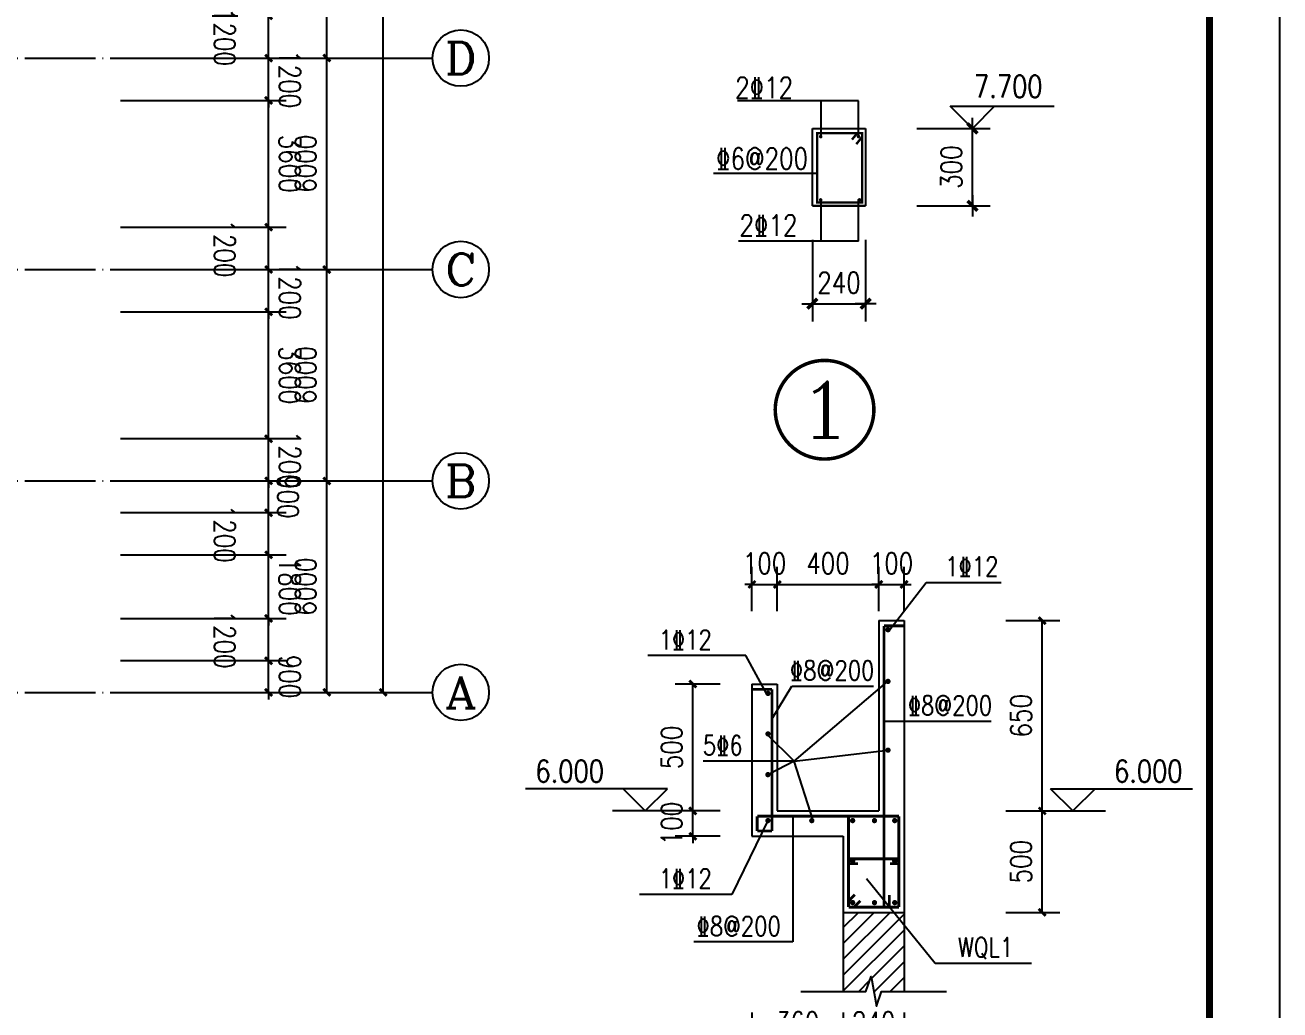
# Model space of a CAD drawing. Extents: x 31695611 to 39053694, y -59225 to 904195.
# Drawn here: x 38743389 to 38778994, y 779247 to 807194 of the extents above; entities that cross this region are included whole.
import ezdxf
from ezdxf.enums import TextEntityAlignment as Align

# ---------------------------------------------------------------- set-up
doc = ezdxf.new("R2010")
doc.units = 0
doc.header["$LTSCALE"] = 1000
doc.header["$MEASUREMENT"] = 0
doc.linetypes.add('ACAD_ISO04W100', pattern=[30.5, 24, -3, 0.5, -3])
doc.linetypes.add('DOTE', pattern=[2.42, 2, -0.2, 0.02, -0.2])
doc.layers.get('0').update_dxf_attribs({"linetype": 'CONTINUOUS'})
doc.layers.get('DEFPOINTS').update_dxf_attribs({"linetype": 'CONTINUOUS'})
for name, color, linetype in [('AXIS', 3, 'CONTINUOUS'), ('AXIS_TEXT', 7, 'CONTINUOUS'), ('BD', 255, 'CONTINUOUS'), ('DIM_IDEN', 3, 'CONTINUOUS'), ('DIM_SYMB', 3, 'CONTINUOUS'), ('DOTE', 1, 'ACAD_ISO04W100'), ('OR', 7, 'CONTINUOUS'), ('PUB_DIM', 3, 'CONTINUOUS'), ('PUB_TEXT', 7, 'CONTINUOUS'), ('PUB_TITLE', 4, 'CONTINUOUS'), ('PUB_WZ', 7, 'CONTINUOUS')]:
    doc.layers.add(name, color=color, linetype=linetype)
doc.styles.add('_HZTXT', font='txt.shx', dxfattribs={"width": 0.8, "bigfont": 'hztxt.shx'})
doc.styles.add('_TCH_AXIS', font='COMPLEX', dxfattribs={"bigfont": 'GBCBIG'})
doc.styles.add('_TCH_LABEL', font='COMPLEX', dxfattribs={"bigfont": 'GBCBIG'})
doc.styles.add('COMPLEX', font='COMPLEX')
doc.styles.add('DIM_FONT', font='SIMPLEX.shx', dxfattribs={"width": 0.8})
doc.dimstyles.new('AXIS200', dxfattribs={"dimscale": 2, "dimtxt": 300, "dimasz": 1, "dimexe": 250, "dimexo": 300, "dimgap": 150, "dimtad": 1, "dimdec": 0, "dimzin": 0, "dimtxsty": 'DIM_FONT', "dimblk": '_DIMX', "dimcen": 0.09, "dimse1": 1, "dimse2": 1, "dimclrt": 7, "dimazin": 3, "dimtfac": 1, "dimtdec": 0, "dimtix": 1, "dimtmove": 0, "dimatfit": 3, "dimtolj": 1, "dimtzin": 0})
doc.dimstyles.new('DIMN200', dxfattribs={"dimscale": 2, "dimtxt": 300, "dimasz": 100, "dimexe": 250, "dimexo": 300, "dimgap": 150, "dimtad": 1, "dimdec": 0, "dimzin": 0, "dimtxsty": 'DIM_FONT', "dimblk": 'ARCHTICK', "dimcen": 0.09, "dimclrt": 7, "dimazin": 3, "dimtfac": 1, "dimtdec": 0, "dimtix": 1, "dimtmove": 0, "dimatfit": 3, "dimtolj": 1, "dimtzin": 0})

# ---------------------------------------------------------------- blocks, each defined once
blk = doc.blocks.new('_DIMX')
blk.add_line((-150, 0), (150, 0))
at = {"const_width": 50}
blk.add_lwpolyline([(-70, -70), (70, 70)], dxfattribs=at)
blk = doc.blocks.new('*D141')
at = {"layer": 'AXIS', "color": 0}
for p, q in [((38765728, 801096), (38765728, 798787)), ((38767240, 801096), (38767240, 798787)), ((38765726, 799287), (38765724, 799287)), ((38765728, 799287), (38767240, 799287)), ((38767242, 799287), (38767244, 799287))]:
    blk.add_line(p, q, dxfattribs=at)
at = {"layer": 'DEFPOINTS', "color": 0}
for p in [(38765728, 801696), (38767240, 801696), (38767240, 799287)]:
    blk.add_point(p, dxfattribs=at)
at = {"layer": 'AXIS', "color": 0, "xscale": 2, "yscale": 2, "zscale": 2}
blk.add_blockref('_DIMX', (38765728, 799287), dxfattribs=at)
at = {"layer": 'AXIS', "color": 0, "xscale": 2, "yscale": 2, "zscale": 2, "rotation": 180}
blk.add_blockref('_DIMX', (38767240, 799287), dxfattribs=at)
at = {"layer": 'AXIS', "color": 7, "insert": (38766484, 799887), "char_height": 600, "attachment_point": 5, "style": 'DIM_FONT'}
blk.add_mtext('\\A1;240', dxfattribs=at)
blk = doc.blocks.new('*D142')
at = {"layer": 'AXIS', "color": 0}
for p, q in [((38768696, 804262), (38770769, 804262)), ((38770269, 802067), (38770269, 804260)), ((38768696, 802065), (38770769, 802065))]:
    blk.add_line(p, q, dxfattribs=at)
at = {"layer": 'DEFPOINTS', "color": 0}
for p in [(38768096, 804262), (38770269, 804262), (38768096, 802065)]:
    blk.add_point(p, dxfattribs=at)
at = {"layer": 'AXIS', "color": 0, "xscale": 2, "yscale": 2, "zscale": 2}
for p, rotation in [((38770269, 804262), 90), ((38770269, 802065), 270)]:
    blk.add_blockref('_DIMX', p, dxfattribs=dict(at, rotation=rotation))
at = {"layer": 'AXIS', "color": 7, "insert": (38769669, 803164), "char_height": 600, "attachment_point": 5, "rotation": 90, "style": 'DIM_FONT'}
blk.add_mtext('\\A1;300', dxfattribs=at)
blk = doc.blocks.new('_ARCHTICK')
at = {"color": 0, "linetype": 'BYBLOCK', "const_width": 0.4}
blk.add_lwpolyline([(-0.5, -0.5), (0.5, 0.5)], dxfattribs=at)
blk = doc.blocks.new('*D842')
at = {"layer": 'DEFPOINTS', "color": 0}
for p in [(38768332, 791321), (38767612, 789963), (38768332, 789963)]:
    blk.add_point(p, dxfattribs=at)
at = {"layer": 'PUB_DIM', "color": 0}
for p, q in [((38767612, 790563), (38767612, 791821)), ((38768332, 790563), (38768332, 791821)), ((38767612, 791321), (38767412, 791321)), ((38767612, 791321), (38768332, 791321)), ((38768332, 791321), (38768532, 791321))]:
    blk.add_line(p, q, dxfattribs=at)
at = {"layer": 'PUB_DIM', "color": 0, "xscale": 200, "yscale": 200, "zscale": 200}
blk.add_blockref('_ARCHTICK', (38767612, 791321), dxfattribs=at)
at = {"layer": 'PUB_DIM', "color": 0, "xscale": 200, "yscale": 200, "zscale": 200, "rotation": 180}
blk.add_blockref('_ARCHTICK', (38768332, 791321), dxfattribs=at)
at = {"layer": 'PUB_DIM', "color": 7, "insert": (38767972, 791921), "char_height": 600, "attachment_point": 5, "style": 'DIM_FONT'}
blk.add_mtext('\\A1;100', dxfattribs=at)
blk = doc.blocks.new('*D843')
at = {"layer": 'DEFPOINTS', "color": 0}
for p in [(38767612, 791321), (38764732, 789963), (38767612, 789963)]:
    blk.add_point(p, dxfattribs=at)
at = {"layer": 'PUB_DIM', "color": 0}
for p, q in [((38764732, 790563), (38764732, 791821)), ((38767612, 790563), (38767612, 791821)), ((38764732, 791321), (38767612, 791321))]:
    blk.add_line(p, q, dxfattribs=at)
at = {"layer": 'PUB_DIM', "color": 0, "xscale": 200, "yscale": 200, "zscale": 200, "rotation": 180}
blk.add_blockref('_ARCHTICK', (38764732, 791321), dxfattribs=at)
at = {"layer": 'PUB_DIM', "color": 0, "xscale": 200, "yscale": 200, "zscale": 200}
blk.add_blockref('_ARCHTICK', (38767612, 791321), dxfattribs=at)
at = {"layer": 'PUB_DIM', "color": 7, "insert": (38766172, 791921), "char_height": 600, "attachment_point": 5, "style": 'DIM_FONT'}
blk.add_mtext('\\A1;400', dxfattribs=at)
blk = doc.blocks.new('*D844')
at = {"layer": 'DEFPOINTS', "color": 0}
for p in [(38764732, 791321), (38764012, 789963), (38764732, 789963)]:
    blk.add_point(p, dxfattribs=at)
at = {"layer": 'PUB_DIM', "color": 0}
for p, q in [((38764012, 790563), (38764012, 791821)), ((38764732, 790563), (38764732, 791821)), ((38764012, 791321), (38763812, 791321)), ((38764012, 791321), (38764732, 791321)), ((38764732, 791321), (38764932, 791321))]:
    blk.add_line(p, q, dxfattribs=at)
at = {"layer": 'PUB_DIM', "color": 0, "xscale": 200, "yscale": 200, "zscale": 200}
blk.add_blockref('_ARCHTICK', (38764012, 791321), dxfattribs=at)
at = {"layer": 'PUB_DIM', "color": 0, "xscale": 200, "yscale": 200, "zscale": 200, "rotation": 180}
blk.add_blockref('_ARCHTICK', (38764732, 791321), dxfattribs=at)
at = {"layer": 'PUB_DIM', "color": 7, "insert": (38764372, 791921), "char_height": 600, "attachment_point": 5, "style": 'DIM_FONT'}
blk.add_mtext('\\A1;100', dxfattribs=at)
blk = doc.blocks.new('*D845')
at = {"layer": 'DEFPOINTS', "color": 0}
for p in [(38770619, 790295), (38772250, 790295), (38770619, 784895)]:
    blk.add_point(p, dxfattribs=at)
at = {"layer": 'PUB_DIM', "color": 0}
for p, q in [((38771219, 790295), (38772750, 790295)), ((38772250, 784895), (38772250, 790295)), ((38771219, 784895), (38772750, 784895))]:
    blk.add_line(p, q, dxfattribs=at)
at = {"layer": 'PUB_DIM', "color": 0, "xscale": 200, "yscale": 200, "zscale": 200}
for p, rotation in [((38772250, 790295), 90), ((38772250, 784895), 270)]:
    blk.add_blockref('_ARCHTICK', p, dxfattribs=dict(at, rotation=rotation))
at = {"layer": 'PUB_DIM', "color": 7, "insert": (38771650, 787595), "char_height": 600, "attachment_point": 5, "rotation": 90, "style": 'DIM_FONT'}
blk.add_mtext('\\A1;650', dxfattribs=at)
blk = doc.blocks.new('*D846')
at = {"layer": 'DEFPOINTS', "color": 0}
for p in [(38770619, 784895), (38772250, 784895), (38770619, 782015)]:
    blk.add_point(p, dxfattribs=at)
at = {"layer": 'PUB_DIM', "color": 0}
for p, q in [((38771219, 784895), (38772750, 784895)), ((38772250, 782015), (38772250, 784895)), ((38771219, 782015), (38772750, 782015))]:
    blk.add_line(p, q, dxfattribs=at)
at = {"layer": 'PUB_DIM', "color": 0, "xscale": 200, "yscale": 200, "zscale": 200}
for p, rotation in [((38772250, 784895), 90), ((38772250, 782015), 270)]:
    blk.add_blockref('_ARCHTICK', p, dxfattribs=dict(at, rotation=rotation))
at = {"layer": 'PUB_DIM', "color": 7, "insert": (38771650, 783455), "char_height": 600, "attachment_point": 5, "rotation": 90, "style": 'DIM_FONT'}
blk.add_mtext('\\A1;500', dxfattribs=at)
blk = doc.blocks.new('*D847')
at = {"layer": 'DEFPOINTS', "color": 0}
for p in [(38762336, 784895), (38763710, 784895), (38763710, 784175)]:
    blk.add_point(p, dxfattribs=at)
at = {"layer": 'PUB_DIM', "color": 0}
for p, q in [((38762336, 784895), (38762336, 785095)), ((38763110, 784895), (38761836, 784895)), ((38762336, 784175), (38762336, 784895)), ((38763110, 784175), (38761836, 784175)), ((38762336, 784175), (38762336, 783975))]:
    blk.add_line(p, q, dxfattribs=at)
at = {"layer": 'PUB_DIM', "color": 0, "xscale": 200, "yscale": 200, "zscale": 200}
for p, rotation in [((38762336, 784895), 270), ((38762336, 784175), 90)]:
    blk.add_blockref('_ARCHTICK', p, dxfattribs=dict(at, rotation=rotation))
at = {"layer": 'PUB_DIM', "color": 7, "insert": (38761736, 784535), "char_height": 600, "attachment_point": 5, "rotation": 90, "style": 'DIM_FONT'}
blk.add_mtext('\\A1;100', dxfattribs=at)
blk = doc.blocks.new('*D848')
at = {"layer": 'DEFPOINTS', "color": 0}
for p in [(38762336, 788495), (38763710, 788495), (38763710, 784895)]:
    blk.add_point(p, dxfattribs=at)
at = {"layer": 'PUB_DIM', "color": 0}
for p, q in [((38763110, 788495), (38761836, 788495)), ((38762336, 784895), (38762336, 788495)), ((38763110, 784895), (38761836, 784895))]:
    blk.add_line(p, q, dxfattribs=at)
at = {"layer": 'PUB_DIM', "color": 0, "xscale": 200, "yscale": 200, "zscale": 200}
for p, rotation in [((38762336, 788495), 90), ((38762336, 784895), 270)]:
    blk.add_blockref('_ARCHTICK', p, dxfattribs=dict(at, rotation=rotation))
at = {"layer": 'PUB_DIM', "color": 7, "insert": (38761736, 786695), "char_height": 600, "attachment_point": 5, "rotation": 90, "style": 'DIM_FONT'}
blk.add_mtext('\\A1;500', dxfattribs=at)
blk = doc.blocks.new('*D849')
at = {"layer": 'DEFPOINTS', "color": 0}
for p in [(38764012, 779774), (38766604, 779774), (38766604, 778294)]:
    blk.add_point(p, dxfattribs=at)
at = {"layer": 'PUB_DIM', "color": 0}
for p, q in [((38764012, 779174), (38764012, 777794)), ((38766604, 779174), (38766604, 777794)), ((38764012, 778294), (38766604, 778294))]:
    blk.add_line(p, q, dxfattribs=at)
at = {"layer": 'PUB_DIM', "color": 0, "xscale": 200, "yscale": 200, "zscale": 200, "rotation": 180}
blk.add_blockref('_ARCHTICK', (38764012, 778294), dxfattribs=at)
at = {"layer": 'PUB_DIM', "color": 0, "xscale": 200, "yscale": 200, "zscale": 200}
blk.add_blockref('_ARCHTICK', (38766604, 778294), dxfattribs=at)
at = {"layer": 'PUB_DIM', "color": 7, "insert": (38765308, 778894), "char_height": 600, "attachment_point": 5, "style": 'DIM_FONT'}
blk.add_mtext('\\A1;360', dxfattribs=at)
blk = doc.blocks.new('*D850')
at = {"layer": 'DEFPOINTS', "color": 0}
for p in [(38766604, 779774), (38768332, 779774), (38768332, 778294)]:
    blk.add_point(p, dxfattribs=at)
at = {"layer": 'PUB_DIM', "color": 0}
for p, q in [((38766604, 779174), (38766604, 777794)), ((38768332, 779174), (38768332, 777794)), ((38766604, 778294), (38766404, 778294)), ((38766604, 778294), (38768332, 778294)), ((38768332, 778294), (38768532, 778294))]:
    blk.add_line(p, q, dxfattribs=at)
at = {"layer": 'PUB_DIM', "color": 0, "xscale": 200, "yscale": 200, "zscale": 200}
blk.add_blockref('_ARCHTICK', (38766604, 778294), dxfattribs=at)
at = {"layer": 'PUB_DIM', "color": 0, "xscale": 200, "yscale": 200, "zscale": 200, "rotation": 180}
blk.add_blockref('_ARCHTICK', (38768332, 778294), dxfattribs=at)
at = {"layer": 'PUB_DIM', "color": 7, "insert": (38767468, 778894), "char_height": 600, "attachment_point": 5, "style": 'DIM_FONT'}
blk.add_mtext('\\A1;240', dxfattribs=at)
blk = doc.blocks.new('*D902')
at = {"layer": 'AXIS', "color": 0}
for p, q in [((38746100, 789158), (38750800, 789158)), ((38750300, 789158), (38750300, 789358)), ((38750300, 788258), (38750300, 789158)), ((38746100, 788258), (38750800, 788258)), ((38750300, 788258), (38750300, 788059))]:
    blk.add_line(p, q, dxfattribs=at)
at = {"layer": 'DEFPOINTS', "color": 0}
for p in [(38745500, 789158), (38750300, 789158), (38745500, 788258)]:
    blk.add_point(p, dxfattribs=at)
at = {"layer": 'AXIS', "color": 0, "xscale": 200, "yscale": 200, "zscale": 200}
for p, rotation in [((38750300, 789158), 270.0001095396144), ((38750300, 788258), 90.00010953961444)]:
    blk.add_blockref('_ARCHTICK', p, dxfattribs=dict(at, rotation=rotation))
at = {"layer": 'AXIS', "color": 7, "insert": (38750900, 788708), "char_height": 600, "attachment_point": 5, "rotation": 270.0001, "style": 'DIM_FONT'}
blk.add_mtext('\\A1;900', dxfattribs=at)
blk = doc.blocks.new('*D903')
at = {"layer": 'AXIS', "color": 0}
for p, q in [((38746100, 790358), (38750800, 790358)), ((38750300, 789158), (38750300, 790358)), ((38746100, 789158), (38750800, 789158))]:
    blk.add_line(p, q, dxfattribs=at)
at = {"layer": 'DEFPOINTS', "color": 0}
for p in [(38745500, 790358), (38750300, 790358), (38745500, 789158)]:
    blk.add_point(p, dxfattribs=at)
at = {"layer": 'AXIS', "color": 0, "xscale": 200, "yscale": 200, "zscale": 200}
for p, rotation in [((38750300, 790358), 90.00010953951458), ((38750300, 789158), 270.0001095395146)]:
    blk.add_blockref('_ARCHTICK', p, dxfattribs=dict(at, rotation=rotation))
at = {"layer": 'AXIS', "color": 7, "insert": (38749050, 789758), "char_height": 600, "attachment_point": 5, "rotation": 270.0001, "style": 'DIM_FONT'}
blk.add_mtext('\\A1;1200', dxfattribs=at)
blk = doc.blocks.new('*D904')
at = {"layer": 'AXIS', "color": 0}
for p, q in [((38750300, 792158), (38750300, 792358)), ((38746100, 792158), (38750800, 792158)), ((38750300, 790358), (38750300, 792158)), ((38746100, 790358), (38750800, 790358)), ((38750300, 790358), (38750300, 790158))]:
    blk.add_line(p, q, dxfattribs=at)
at = {"layer": 'DEFPOINTS', "color": 0}
for p in [(38745500, 792158), (38750300, 792158), (38745500, 790358)]:
    blk.add_point(p, dxfattribs=at)
at = {"layer": 'AXIS', "color": 0, "xscale": 200, "yscale": 200, "zscale": 200}
for p, rotation in [((38750300, 792158), 270.0001095396331), ((38750300, 790358), 90.00010953963312)]:
    blk.add_blockref('_ARCHTICK', p, dxfattribs=dict(at, rotation=rotation))
at = {"layer": 'AXIS', "color": 7, "insert": (38750900, 791258), "char_height": 600, "attachment_point": 5, "rotation": 270.0001, "style": 'DIM_FONT'}
blk.add_mtext('\\A1;1800', dxfattribs=at)
blk = doc.blocks.new('*D905')
at = {"layer": 'AXIS', "color": 0}
for p, q in [((38746100, 793358), (38750800, 793358)), ((38750300, 792158), (38750300, 793358)), ((38746100, 792158), (38750800, 792158))]:
    blk.add_line(p, q, dxfattribs=at)
at = {"layer": 'DEFPOINTS', "color": 0}
for p in [(38745500, 793358), (38750300, 793358), (38745500, 792158)]:
    blk.add_point(p, dxfattribs=at)
at = {"layer": 'AXIS', "color": 0, "xscale": 200, "yscale": 200, "zscale": 200}
for p, rotation in [((38750300, 793358), 90.00010953952852), ((38750300, 792158), 270.0001095395285)]:
    blk.add_blockref('_ARCHTICK', p, dxfattribs=dict(at, rotation=rotation))
at = {"layer": 'AXIS', "color": 7, "insert": (38749050, 792758), "char_height": 600, "attachment_point": 5, "rotation": 270.0001, "style": 'DIM_FONT'}
blk.add_mtext('\\A1;1200', dxfattribs=at)
blk = doc.blocks.new('*D906')
at = {"layer": 'AXIS', "color": 0}
for p, q in [((38746100, 794258), (38750800, 794258)), ((38750300, 793358), (38750300, 794258)), ((38746100, 793358), (38750800, 793358))]:
    blk.add_line(p, q, dxfattribs=at)
at = {"layer": 'DEFPOINTS', "color": 0}
for p in [(38745500, 794258), (38750300, 794258), (38745500, 793358)]:
    blk.add_point(p, dxfattribs=at)
at = {"layer": 'AXIS', "color": 0, "xscale": 200, "yscale": 200, "zscale": 200}
for p, rotation in [((38750300, 794258), 90.00010953960133), ((38750300, 793358), 270.0001095396013)]:
    blk.add_blockref('_ARCHTICK', p, dxfattribs=dict(at, rotation=rotation))
at = {"layer": 'AXIS', "color": 7, "insert": (38750850, 793808), "char_height": 600, "attachment_point": 5, "rotation": 270.0001, "style": 'DIM_FONT'}
blk.add_mtext('\\A1;900', dxfattribs=at)
blk = doc.blocks.new('*D907')
at = {"layer": 'AXIS', "color": 0}
for p, q in [((38746100, 795458), (38750800, 795458)), ((38750300, 795458), (38750300, 795658)), ((38750300, 794258), (38750300, 795458)), ((38746100, 794258), (38750800, 794258)), ((38750300, 794258), (38750300, 794058))]:
    blk.add_line(p, q, dxfattribs=at)
at = {"layer": 'DEFPOINTS', "color": 0}
for p in [(38745500, 795458), (38750300, 795458), (38745500, 794258)]:
    blk.add_point(p, dxfattribs=at)
at = {"layer": 'AXIS', "color": 0, "xscale": 200, "yscale": 200, "zscale": 200}
for p, rotation in [((38750300, 795458), 270.0001095396586), ((38750300, 794258), 90.00010953965868)]:
    blk.add_blockref('_ARCHTICK', p, dxfattribs=dict(at, rotation=rotation))
at = {"layer": 'AXIS', "color": 7, "insert": (38750900, 794858), "char_height": 600, "attachment_point": 5, "rotation": 270.0001, "style": 'DIM_FONT'}
blk.add_mtext('\\A1;1200', dxfattribs=at)
blk = doc.blocks.new('*D908')
at = {"layer": 'AXIS', "color": 0}
for p, q in [((38746100, 799058), (38750800, 799058)), ((38750300, 795458), (38750300, 799058)), ((38746100, 795458), (38750800, 795458))]:
    blk.add_line(p, q, dxfattribs=at)
at = {"layer": 'DEFPOINTS', "color": 0}
for p in [(38745500, 799058), (38750300, 799058), (38745500, 795458)]:
    blk.add_point(p, dxfattribs=at)
at = {"layer": 'AXIS', "color": 0, "xscale": 200, "yscale": 200, "zscale": 200}
for p, rotation in [((38750300, 799058), 90.00010953963312), ((38750300, 795458), 270.0001095396331)]:
    blk.add_blockref('_ARCHTICK', p, dxfattribs=dict(at, rotation=rotation))
at = {"layer": 'AXIS', "color": 7, "insert": (38750900, 797258), "char_height": 600, "attachment_point": 5, "rotation": 270.0001, "style": 'DIM_FONT'}
blk.add_mtext('\\A1;3600', dxfattribs=at)
blk = doc.blocks.new('*D909')
at = {"layer": 'AXIS', "color": 0}
for p, q in [((38750300, 800258), (38750300, 800458)), ((38746100, 800258), (38750800, 800258)), ((38750300, 799058), (38750300, 800258)), ((38746100, 799058), (38750800, 799058)), ((38750300, 799058), (38750300, 798858))]:
    blk.add_line(p, q, dxfattribs=at)
at = {"layer": 'DEFPOINTS', "color": 0}
for p in [(38745500, 800258), (38750300, 800258), (38745500, 799058)]:
    blk.add_point(p, dxfattribs=at)
at = {"layer": 'AXIS', "color": 0, "xscale": 200, "yscale": 200, "zscale": 200}
for p, rotation in [((38750300, 800258), 270.0001095396437), ((38750300, 799058), 90.00010953964369)]:
    blk.add_blockref('_ARCHTICK', p, dxfattribs=dict(at, rotation=rotation))
at = {"layer": 'AXIS', "color": 7, "insert": (38750900, 799658), "char_height": 600, "attachment_point": 5, "rotation": 270.0001, "style": 'DIM_FONT'}
blk.add_mtext('\\A1;1200', dxfattribs=at)
blk = doc.blocks.new('*D910')
at = {"layer": 'AXIS', "color": 0}
for p, q in [((38746100, 801458), (38750800, 801458)), ((38750300, 800258), (38750300, 801458)), ((38746100, 800258), (38750800, 800258))]:
    blk.add_line(p, q, dxfattribs=at)
at = {"layer": 'DEFPOINTS', "color": 0}
for p in [(38745500, 801458), (38750300, 801458), (38745500, 800258)]:
    blk.add_point(p, dxfattribs=at)
at = {"layer": 'AXIS', "color": 0, "xscale": 200, "yscale": 200, "zscale": 200}
for p, rotation in [((38750300, 801458), 90.00010953974113), ((38750300, 800258), 270.0001095397411)]:
    blk.add_blockref('_ARCHTICK', p, dxfattribs=dict(at, rotation=rotation))
at = {"layer": 'AXIS', "color": 7, "insert": (38749050, 800858), "char_height": 600, "attachment_point": 5, "rotation": 270.0001, "style": 'DIM_FONT'}
blk.add_mtext('\\A1;1200', dxfattribs=at)
blk = doc.blocks.new('*D911')
at = {"layer": 'AXIS', "color": 0}
for p, q in [((38746100, 805058), (38750800, 805058)), ((38750300, 801458), (38750300, 805058)), ((38746100, 801458), (38750800, 801458))]:
    blk.add_line(p, q, dxfattribs=at)
at = {"layer": 'DEFPOINTS', "color": 0}
for p in [(38745500, 805058), (38750300, 805058), (38745500, 801458)]:
    blk.add_point(p, dxfattribs=at)
at = {"layer": 'AXIS', "color": 0, "xscale": 200, "yscale": 200, "zscale": 200}
for p, rotation in [((38750300, 805058), 90.00010953962557), ((38750300, 801458), 270.0001095396256)]:
    blk.add_blockref('_ARCHTICK', p, dxfattribs=dict(at, rotation=rotation))
at = {"layer": 'AXIS', "color": 7, "insert": (38750900, 803258), "char_height": 600, "attachment_point": 5, "rotation": 270.0001, "style": 'DIM_FONT'}
blk.add_mtext('\\A1;3600', dxfattribs=at)
blk = doc.blocks.new('*D912')
at = {"layer": 'AXIS', "color": 0}
for p, q in [((38750300, 806258), (38750300, 806458)), ((38746100, 806258), (38750800, 806258)), ((38750300, 805058), (38750300, 806258)), ((38746100, 805058), (38750800, 805058)), ((38750300, 805058), (38750300, 804858))]:
    blk.add_line(p, q, dxfattribs=at)
at = {"layer": 'DEFPOINTS', "color": 0}
for p in [(38745500, 806258), (38750300, 806258), (38745500, 805058)]:
    blk.add_point(p, dxfattribs=at)
at = {"layer": 'AXIS', "color": 0, "xscale": 200, "yscale": 200, "zscale": 200}
for p, rotation in [((38750300, 806258), 270.0001095395201), ((38750300, 805058), 90.00010953952004)]:
    blk.add_blockref('_ARCHTICK', p, dxfattribs=dict(at, rotation=rotation))
at = {"layer": 'AXIS', "color": 7, "insert": (38750900, 805658), "char_height": 600, "attachment_point": 5, "rotation": 270.0001, "style": 'DIM_FONT'}
blk.add_mtext('\\A1;1200', dxfattribs=at)
blk = doc.blocks.new('*D913')
at = {"layer": 'AXIS', "color": 0}
for p, q in [((38746100, 807458), (38750800, 807458)), ((38750300, 806258), (38750300, 807458)), ((38746100, 806258), (38750800, 806258))]:
    blk.add_line(p, q, dxfattribs=at)
at = {"layer": 'DEFPOINTS', "color": 0}
for p in [(38745500, 807458), (38750300, 807458), (38745500, 806258)]:
    blk.add_point(p, dxfattribs=at)
at = {"layer": 'AXIS', "color": 0, "xscale": 200, "yscale": 200, "zscale": 200}
for p, rotation in [((38750300, 807458), 90.00010953950991), ((38750300, 806258), 270.0001095395099)]:
    blk.add_blockref('_ARCHTICK', p, dxfattribs=dict(at, rotation=rotation))
at = {"layer": 'AXIS', "color": 7, "insert": (38749050, 806858), "char_height": 600, "attachment_point": 5, "rotation": 270.0001, "style": 'DIM_FONT'}
blk.add_mtext('\\A1;1200', dxfattribs=at)
blk = doc.blocks.new('*D1087')
at = {"layer": 'AXIS', "color": 0}
for p, q in [((38747551, 794258), (38752451, 794258)), ((38751951, 788258), (38751951, 794258)), ((38747551, 788258), (38752451, 788258))]:
    blk.add_line(p, q, dxfattribs=at)
at = {"layer": 'DEFPOINTS', "color": 0}
for p in [(38746951, 794258), (38751951, 794258), (38746951, 788258)]:
    blk.add_point(p, dxfattribs=at)
at = {"layer": 'AXIS', "color": 0, "xscale": 200, "yscale": 200, "zscale": 200}
for p, rotation in [((38751951, 794258), 89.99989046034315), ((38751951, 788258), 269.9998904603431)]:
    blk.add_blockref('_ARCHTICK', p, dxfattribs=dict(at, rotation=rotation))
at = {"layer": 'AXIS', "color": 7, "insert": (38751351, 791259), "char_height": 600, "attachment_point": 5, "rotation": 89.9999, "style": 'DIM_FONT'}
blk.add_mtext('\\A1;6000', dxfattribs=at)
blk = doc.blocks.new('*D1088')
at = {"layer": 'AXIS', "color": 0}
for p, q in [((38747551, 800258), (38752451, 800258)), ((38751951, 794258), (38751951, 800258)), ((38747551, 794258), (38752451, 794258))]:
    blk.add_line(p, q, dxfattribs=at)
at = {"layer": 'DEFPOINTS', "color": 0}
for p in [(38746951, 800258), (38751951, 800258), (38746951, 794258)]:
    blk.add_point(p, dxfattribs=at)
at = {"layer": 'AXIS', "color": 0, "xscale": 200, "yscale": 200, "zscale": 200}
for p, rotation in [((38751951, 800258), 89.9998904604143), ((38751951, 794258), 269.9998904604143)]:
    blk.add_blockref('_ARCHTICK', p, dxfattribs=dict(at, rotation=rotation))
at = {"layer": 'AXIS', "color": 7, "insert": (38751351, 797259), "char_height": 600, "attachment_point": 5, "rotation": 89.9999, "style": 'DIM_FONT'}
blk.add_mtext('\\A1;6000', dxfattribs=at)
blk = doc.blocks.new('*D1089')
at = {"layer": 'AXIS', "color": 0}
for p, q in [((38747551, 806258), (38752451, 806258)), ((38751951, 800258), (38751951, 806258)), ((38747551, 800258), (38752451, 800258))]:
    blk.add_line(p, q, dxfattribs=at)
at = {"layer": 'DEFPOINTS', "color": 0}
for p in [(38746951, 806258), (38751951, 806258), (38746951, 800258)]:
    blk.add_point(p, dxfattribs=at)
at = {"layer": 'AXIS', "color": 0, "xscale": 200, "yscale": 200, "zscale": 200}
for p, rotation in [((38751951, 806258), 89.99989046034315), ((38751951, 800258), 269.9998904603431)]:
    blk.add_blockref('_ARCHTICK', p, dxfattribs=dict(at, rotation=rotation))
at = {"layer": 'AXIS', "color": 7, "insert": (38751351, 803259), "char_height": 600, "attachment_point": 5, "rotation": 89.9999, "style": 'DIM_FONT'}
blk.add_mtext('\\A1;6000', dxfattribs=at)
blk = doc.blocks.new('*D1090')
at = {"layer": 'AXIS', "color": 0}
for p, q in [((38747551, 812258), (38752451, 812258)), ((38751951, 806258), (38751951, 812258)), ((38747551, 806258), (38752451, 806258))]:
    blk.add_line(p, q, dxfattribs=at)
at = {"layer": 'DEFPOINTS', "color": 0}
for p in [(38746951, 812258), (38751951, 812258), (38746951, 806258)]:
    blk.add_point(p, dxfattribs=at)
at = {"layer": 'AXIS', "color": 0, "xscale": 200, "yscale": 200, "zscale": 200}
for p, rotation in [((38751951, 812258), 89.99989046034315), ((38751951, 806258), 269.9998904603431)]:
    blk.add_blockref('_ARCHTICK', p, dxfattribs=dict(at, rotation=rotation))
at = {"layer": 'AXIS', "color": 7, "insert": (38751351, 809259), "char_height": 600, "attachment_point": 5, "rotation": 89.9999, "style": 'DIM_FONT'}
blk.add_mtext('\\A1;6000', dxfattribs=at)
blk = doc.blocks.new('*D1102')
at = {"layer": 'AXIS', "color": 0}
for p, q in [((38747551, 878259), (38754051, 878258)), ((38753551, 788258), (38753551, 878258)), ((38747551, 788259), (38754051, 788258))]:
    blk.add_line(p, q, dxfattribs=at)
at = {"layer": 'DEFPOINTS', "color": 0}
for p in [(38746951, 878259), (38753551, 878258), (38746951, 788259)]:
    blk.add_point(p, dxfattribs=at)
at = {"layer": 'AXIS', "color": 0, "xscale": 200, "yscale": 200, "zscale": 200}
for p, rotation in [((38753551, 878258), 89.99989046036686), ((38753551, 788258), 269.9998904603668)]:
    blk.add_blockref('_ARCHTICK', p, dxfattribs=dict(at, rotation=rotation))
at = {"layer": 'AXIS', "color": 7, "insert": (38752951, 833258), "char_height": 600, "attachment_point": 5, "rotation": 89.9999, "style": 'DIM_FONT'}
blk.add_mtext('\\A1;90000', dxfattribs=at)
blk = doc.blocks.new('_AXISO')
blk.add_circle((0, 0), 0.5)
at = {"layer": 'AXIS_TEXT', "style": 'COMPLEX', "width": 1.041667}
blk.add_attdef('A', text='', height=0.56, dxfattribs=at).set_placement((-0.25, -0.28), (0.25, -0.28), align=Align.FIT)

msp = doc.modelspace()

# ---------------------------------------------------------------- hatches: boundary and pattern name
h = msp.add_hatch()
h.set_pattern_fill('ANSI31', color=256, scale=200, style=0)
h.set_pattern_definition([(45, (8262332.78, 551549.45), (-224.506403, 224.506403), [])])
h.paths.add_polyline_path([(38767396.1, 780194.1), (38767470.2, 779774.1), (38768332.2, 779774.1), (38768332.2, 782014.6), (38766604.2, 782014.6), (38766604.2, 779774.1), (38767243.2, 779774.1)])

# ---------------------------------------------------------------- linework, layer by layer
for p, q in [((38765727.8, 804260.4), (38767239.8, 804260.4)), ((38765727.8, 802063.8), (38765727.8, 804260.4)), ((38767239.8, 804260.4), (38767239.8, 802063.8)), ((38767239.8, 802063.8), (38765727.8, 802063.8)), ((38765727.8, 802063.8), (38767239.8, 802063.8)), ((38767896.7, 790006.2), (38768961.2, 791379.5)), ((38768961.2, 791379.5), (38771086.4, 791379.5)), ((38767612.2, 790294.6), (38767612.2, 784894.6)), ((38767612.2, 790294.6), (38768332.2, 790294.6)), ((38768332.2, 790294.6), (38768332.2, 779774.1)), ((38763837.2, 789304.2), (38761056, 789304.2)), ((38764430.8, 788230.2), (38763837.2, 789304.2)), ((38764012.2, 788494.6), (38764012.2, 784174.6)), ((38764012.2, 788494.6), (38764732.2, 788494.6)), ((38764582.2, 787499.4), (38765142.2, 788432.1)), ((38764732.2, 788494.6), (38764732.2, 784894.6)), ((38765142.2, 788432.1), (38767459, 788432.1)), ((38765209, 786307), (38767844.7, 788546.3)), ((38767762.2, 787440.9), (38770802, 787440.9)), ((38764430.8, 787080.3), (38765209, 786307)), ((38765209, 786307), (38767873.5, 786617.5)), ((38765209, 786307), (38762633.7, 786307)), ((38765209, 786307), (38764504.2, 785935.6)), ((38765749.5, 784619.1), (38765209, 786307)), ((38761853.9, 784894.6), (38760054, 784894.6)), ((38764732.2, 784894.6), (38767612.2, 784894.6)), ((38765178.1, 784744.6), (38765178.1, 781175)), ((38772250.1, 784894.6), (38774050, 784894.6)), ((38764468.6, 784619.1), (38763443.5, 782524.1)), ((38764012.2, 784174.6), (38766604.2, 784174.6)), ((38766604.2, 784174.6), (38766604.2, 779774.1)), ((38767262.8, 782976.8), (38769213.4, 780574.9)), ((38763443.5, 782524.1), (38760825.7, 782524.1)), ((38766604.2, 782014.6), (38768332.2, 782014.6)), ((38765178.1, 781175), (38762363.8, 781175)), ((38769213.4, 780574.9), (38771950.1, 780574.9))]:
    msp.add_line(p, q)
at = {"const_width": 80}
for points in [[(38767762.2, 790144.6), (38767762.2, 782164.6)], [(38767762.2, 790144.6), (38768332.2, 790144.6)], [(38764012.2, 788344.6), (38764582.2, 788344.6)], [(38764582.2, 788344.6), (38764582.2, 784324.6)], [(38764162.2, 784744.6), (38764162.2, 784324.6)], [(38764162.2, 784744.6), (38768182.2, 784744.6)], [(38766754.2, 784744.6), (38766754.2, 782164.6)], [(38768182.2, 784744.6), (38768182.2, 782164.6)], [(38764162.2, 784324.6), (38764582.2, 784324.6)], [(38766754.2, 783534.2), (38768182.2, 783534.2)], [(38766754.2, 783399), (38767018.4, 783399)], [(38767930.4, 783399), (38768182.2, 783399)], [(38766932.4, 782513.7), (38766754.2, 782335.5)], [(38767087.5, 782342.8), (38766909.3, 782164.6)], [(38767912.2, 782506.6), (38767912.2, 782164.6)], [(38766754.2, 782164.6), (38768182.2, 782164.6)]]:
    msp.add_lwpolyline(points, dxfattribs=at)
at = {"const_width": 74.5}
for points in [[(38767835.8, 790036, 1), (38767911.3, 790036, 1)], [(38764430.8, 788230.2, 1), (38764506.3, 788230.2, 1)], [(38767835.8, 788570.7, 1), (38767911.3, 788570.7, 1)], [(38764430.8, 787080.3, 1), (38764506.3, 787080.3, 1)], [(38767835.8, 786617.5, 1), (38767911.3, 786617.5, 1)], [(38764430.8, 785923.1, 1), (38764506.3, 785923.1, 1)], [(38764430.8, 784619.1, 1), (38764506.3, 784619.1, 1)], [(38765674, 784619.1, 1), (38765749.5, 784619.1, 1)], [(38766832.7, 784619.1, 1), (38766908.2, 784619.1, 1)], [(38767452.9, 784619.1, 1), (38767528.4, 784619.1, 1)], [(38768027.6, 784619.1, 1), (38768103.1, 784619.1, 1)], [(38766832.7, 783472.8, 1), (38766908.2, 783472.8, 1)], [(38768027.6, 783472.8, 1), (38768103.1, 783472.8, 1)], [(38766832.7, 782291.6, 1), (38766908.2, 782291.6, 1)], [(38767452.9, 782291.6, 1), (38767528.4, 782291.6, 1)], [(38768027.6, 782291.6, 1), (38768103.1, 782291.6, 1)]]:
    msp.add_lwpolyline(points, format="xyb", close=True, dxfattribs=at)
at = {"layer": 'AXIS'}
for p, q in [((38746951.3, 806258.5), (38754951.3, 806258.5)), ((38746951.2, 800258.5), (38754951.2, 800258.5)), ((38746951.2, 794258.5), (38754951.2, 794258.5)), ((38746951.2, 788258.5), (38754951.2, 788258.5))]:
    msp.add_line(p, q, dxfattribs=at)
at = {"layer": 'BD'}
msp.add_line((38762920.8, 802996.9), (38765861.2, 802996.9), dxfattribs=at)
at = {"layer": 'BD', "const_width": 67.2}
msp.add_lwpolyline([(38765865.5, 804130.3), (38767138.5, 804130.3), (38767138.5, 802158.7), (38765865.5, 802158.7), (38765865.5, 804130.3)], dxfattribs=at)
at = {"layer": 'BD', "const_width": 50.4}
for points in [[(38765940.1, 804030.5, 1), (38765990.5, 804030.5, 1)], [(38767013.5, 804030.5, 1), (38767063.9, 804030.5, 1)], [(38765940.1, 802233.6, 1), (38765990.5, 802233.6, 1)], [(38767038.4, 802233.6, 1), (38767088.8, 802233.6, 1)]]:
    msp.add_lwpolyline(points, format="xyb", close=True, dxfattribs=at)
at = {"layer": 'DIM_IDEN', "const_width": 100}
msp.add_lwpolyline([(38767474.2, 796279, 1), (38764674.2, 796279, 1)], format="xyb", close=True, dxfattribs=at)
at = {"layer": 'DIM_SYMB'}
msp.add_lwpolyline([(38765404.2, 779774.1), (38767243.2, 779774.1), (38767396.1, 780194.1), (38767544.2, 779354.1), (38767693.2, 779774.1), (38769532.2, 779774.1)], dxfattribs=at)
at = {"layer": 'DOTE', "linetype": 'DOTE'}
for p, q in [((38707086, 806258.6), (38746951.3, 806258.5)), ((38707086, 800258.6), (38746951.2, 800258.5)), ((38707086, 794258.6), (38746951.2, 794258.5)), ((38707085.9, 788258.6), (38746951.2, 788258.5))]:
    msp.add_line(p, q, dxfattribs=at)
at = {"layer": 'OR'}
for p, q in [((38767033.6, 805048.1), (38763601.2, 805048.1)), ((38765974.3, 804055.2), (38765974.3, 805048.1)), ((38767033.6, 804055.2), (38767033.6, 805048.1)), ((38765974.3, 801058.2), (38765974.3, 802244.3)), ((38767033.6, 801058.2), (38767033.6, 802244.3)), ((38767033.6, 801058.2), (38763627.8, 801058.2))]:
    msp.add_line(p, q, dxfattribs=at)
at = {"layer": 'OR', "const_width": 67.2}
for points in [[(38767009.3, 804136.1), (38766852.2, 803944.9)], [(38767130.7, 804006.6), (38766973.6, 803815.5)]]:
    msp.add_lwpolyline(points, dxfattribs=at)
at = {"layer": 'PUB_DIM'}
for p, q in [((38770269.4, 804260.9), (38769639.4, 804890.9)), ((38769639.4, 804890.9), (38770899.4, 804890.9)), ((38770269.4, 804890.9), (38772587.4, 804890.9)), ((38770899.4, 804890.9), (38770269.4, 804260.9)), ((38760985.8, 785524.6), (38757588.9, 785524.6)), ((38761615.8, 785524.6), (38760355.8, 785524.6)), ((38760355.8, 785524.6), (38760985.8, 784894.6)), ((38760985.8, 784894.6), (38761615.8, 785524.6)), ((38773118.2, 784894.6), (38772488.2, 785524.6)), ((38772488.2, 785524.6), (38773748.2, 785524.6)), ((38773118.2, 785524.6), (38776515.1, 785524.6)), ((38773748.2, 785524.6), (38773118.2, 784894.6))]:
    msp.add_line(p, q, dxfattribs=at)
at = {"layer": 'PUB_TITLE'}
msp.add_lwpolyline([(38694994.4, 755595.5), (38778994.4, 755595.5), (38778994.4, 904195.5), (38694994.4, 904195.5)], close=True, dxfattribs=at)
at = {"layer": 'PUB_TITLE', "const_width": 200}
msp.add_lwpolyline([(38696994.4, 757595.5), (38776994.4, 757595.5), (38776994.4, 899195.5), (38696994.4, 899195.5)], close=True, dxfattribs=at)

# ---------------------------------------------------------------- block references
at = {"layer": 'AXIS'}
ref = msp.add_blockref('_AXISO', (38755751.3, 806258.5), dxfattribs=dict(at, xscale=1600, yscale=1600, zscale=1600))
ref.add_attrib('A', 'D', dxfattribs={"layer": 'AXIS_TEXT', "height": 905.1, "style": '_TCH_AXIS', "width": 1.235294}).set_placement((38755298.7, 805805.9), (38756203.8, 805805.9), align=Align.FIT)
ref = msp.add_blockref('_AXISO', (38755751.2, 800258.5), dxfattribs=dict(at, xscale=1600, yscale=1600, zscale=1600))
ref.add_attrib('A', 'C', dxfattribs={"layer": 'AXIS_TEXT', "height": 905.1, "style": '_TCH_AXIS', "width": 1.4}).set_placement((38755298.7, 799805.9), (38756203.8, 799805.9), align=Align.FIT)
ref = msp.add_blockref('_AXISO', (38755751.2, 794258.5), dxfattribs=dict(at, xscale=1600, yscale=1600, zscale=1600))
ref.add_attrib('A', 'B', dxfattribs={"layer": 'AXIS_TEXT', "height": 905.1, "style": '_TCH_AXIS', "width": 1.235294}).set_placement((38755298.7, 793805.9), (38756203.8, 793805.9), align=Align.FIT)
ref = msp.add_blockref('_AXISO', (38755751.2, 788258.5), dxfattribs=dict(at, xscale=1600, yscale=1600, zscale=1600))
ref.add_attrib('A', 'A', dxfattribs={"layer": 'AXIS_TEXT', "height": 905.1, "style": '_TCH_AXIS', "width": 1.166667}).set_placement((38755298.7, 787805.9), (38756203.8, 787805.9), align=Align.FIT)

# ---------------------------------------------------------------- texts
at = {"layer": 'PUB_DIM', "style": 'DIM_FONT', "width": 0.8}
for s, p in [('7.700', (38771287.1, 805453.9)), ('6.000', (38758843.4, 786020.5)), ('6.000', (38775260.6, 786020.5))]:
    msp.add_text(s, height=630, dxfattribs=at).set_placement(p, align=Align.MIDDLE)
at = {"layer": 'PUB_TEXT', "style": '_TCH_LABEL', "width": 2.333333}
msp.add_text('1', height=1583.9, dxfattribs=at).set_placement((38765282.3, 795487), (38766866.2, 795487), align=Align.FIT)
at = {"layer": 'PUB_TEXT', "style": '_HZTXT', "width": 0.8}
for s, p in [('1%%13212', (38769497.6, 791553.2)), ('1%%13212', (38761367.9, 789477.9)), ('%%1328@200', (38765091, 788605.8)), ('%%1328@200', (38768434, 787614.5)), ('5%%1326', (38762618.2, 786480.6)), ('1%%13212', (38761367.9, 782697.8)), ('%%1328@200', (38762438.5, 781348.7)), ('WQL1', (38769858.5, 780748.6))]:
    msp.add_text(s, height=550, dxfattribs=at).set_placement(p)
at = {"layer": 'PUB_WZ', "style": '_HZTXT', "width": 0.8}
for s, p in [('2%%13212', (38763536.9, 805118.3)), ('%%1326@200', (38762994.1, 803106.6)), ('2%%13212', (38763660.2, 801213.7))]:
    msp.add_text(s, height=600, dxfattribs=at).set_placement(p)

# ---------------------------------------------------------------- dimensions: what is measured, and where the dimension line sits
at = {"layer": 'AXIS'}
for p1, p2, distance, picture, middle in [((38746951.2, 788258.5), (38746951.4, 878258.5), -6600, '*D1102', (38752951.3, 833258.5)), ((38746951.3, 806258.5), (38746951.3, 812258.5), -5000, '*D1090', (38751351.3, 809258.5)), ((38745500.1, 805058.4), (38745500, 806258.4), -4800, '*D912', (38750900, 805658.4)), ((38746951.2, 800258.5), (38746951.3, 806258.5), -5000, '*D1089', (38751351.3, 803258.5)), ((38745500.1, 801458.4), (38745500.1, 805058.4), -4800, '*D911', (38750900.1, 803258.4)), ((38745500.1, 799058.4), (38745500.1, 800258.4), -4800, '*D909', (38750900.1, 799658.4)), ((38746951.2, 794258.5), (38746951.2, 800258.5), -5000, '*D1088', (38751351.2, 797258.5)), ((38745500.1, 795458.4), (38745500.1, 799058.4), -4800, '*D908', (38750900.1, 797258.4)), ((38745500.1, 794258.5), (38745500.1, 795458.4), -4800, '*D907', (38750900.1, 794858.5)), ((38746951.2, 788258.5), (38746951.2, 794258.5), -5000, '*D1087', (38751351.2, 791258.5)), ((38745500.1, 790358.3), (38745500.1, 792158.3), -4800, '*D904', (38750900.1, 791258.3)), ((38745500.1, 788258.5), (38745500.1, 789158.3), -4800, '*D902', (38750900.1, 788708.4))]:
    dim = msp.add_aligned_dim(p1=p1, p2=p2, distance=distance, dimstyle='DIMN200', dxfattribs=at)
    dim.commit()
    dim.dimension.update_dxf_attribs({"geometry": picture, "text_midpoint": middle})
for base, p1, p2, picture, middle in [((38750300, 807458.4), (38745500, 806258.4), (38745500, 807458.4), '*D913', (38749050, 806858.4)), ((38750300.1, 801458.4), (38745500.1, 800258.4), (38745500.1, 801458.4), '*D910', (38749050.1, 800858.4)), ((38750300.1, 794258.5), (38745500.1, 793358.3), (38745500.1, 794258.5), '*D906', (38750850.1, 793808.4)), ((38750300.1, 793358.3), (38745500.1, 792158.3), (38745500.1, 793358.3), '*D905', (38749050.1, 792758.3)), ((38750300.1, 790358.3), (38745500.1, 789158.3), (38745500.1, 790358.3), '*D903', (38749050.1, 789758.3))]:
    dim = msp.add_linear_dim(base=base, p1=p1, p2=p2, angle=90.00011, dimstyle='DIMN200', dxfattribs=at)
    dim.commit()
    dim.dimension.update_dxf_attribs({"geometry": picture, "text_midpoint": middle, "dimtype": 129})
for p1, p2, distance, text, picture, middle in [((38768095.6, 802065.5), (38768095.6, 804262.1), -2173.9, '300', '*D142', (38769669.4, 803163.8)), ((38765727.8, 801696.5), (38767239.8, 801696.5), -2409.9, '240', '*D141', (38766483.8, 799886.6))]:
    dim = msp.add_aligned_dim(p1=p1, p2=p2, distance=distance, text=text, dimstyle='AXIS200', override={"dimsah": 1, "dimse1": 0, "dimse2": 0}, dxfattribs=at)
    dim.commit()
    dim.dimension.update_dxf_attribs({"geometry": picture, "text_midpoint": middle})
at = {"layer": 'PUB_DIM'}
for p1, p2, distance, text, picture, middle in [((38764012.2, 789963.2), (38764732.2, 789963.2), 1357.9, '100', '*D844', (38764372.2, 791921.1)), ((38764732.2, 789963.2), (38767612.2, 789963.2), 1357.9, '400', '*D843', (38766172.2, 791921.1)), ((38767612.2, 789963.2), (38768332.2, 789963.2), 1357.9, '100', '*D842', (38767972.2, 791921.1)), ((38770618.9, 784894.6), (38770618.9, 790294.6), -1631.2, '650', '*D845', (38771650.1, 787594.6)), ((38763710.1, 784894.6), (38763710.1, 788494.6), 1374.4, '500', '*D848', (38761735.6, 786694.6)), ((38763710.1, 784174.6), (38763710.1, 784894.6), 1374.4, '100', '*D847', (38761735.6, 784534.6)), ((38770618.9, 782014.6), (38770618.9, 784894.6), -1631.2, '500', '*D846', (38771650.1, 783454.6)), ((38764012.2, 779774.1), (38766604.2, 779774.1), -1480.5, '360', '*D849', (38765308.2, 778893.6)), ((38766604.2, 779774.1), (38768332.2, 779774.1), -1480.5, '240', '*D850', (38767468.2, 778893.6))]:
    dim = msp.add_aligned_dim(p1=p1, p2=p2, distance=distance, text=text, dimstyle='DIMN200', dxfattribs=at)
    dim.commit()
    dim.dimension.update_dxf_attribs({"geometry": picture, "text_midpoint": middle})

doc.saveas('drawing.dxf')
